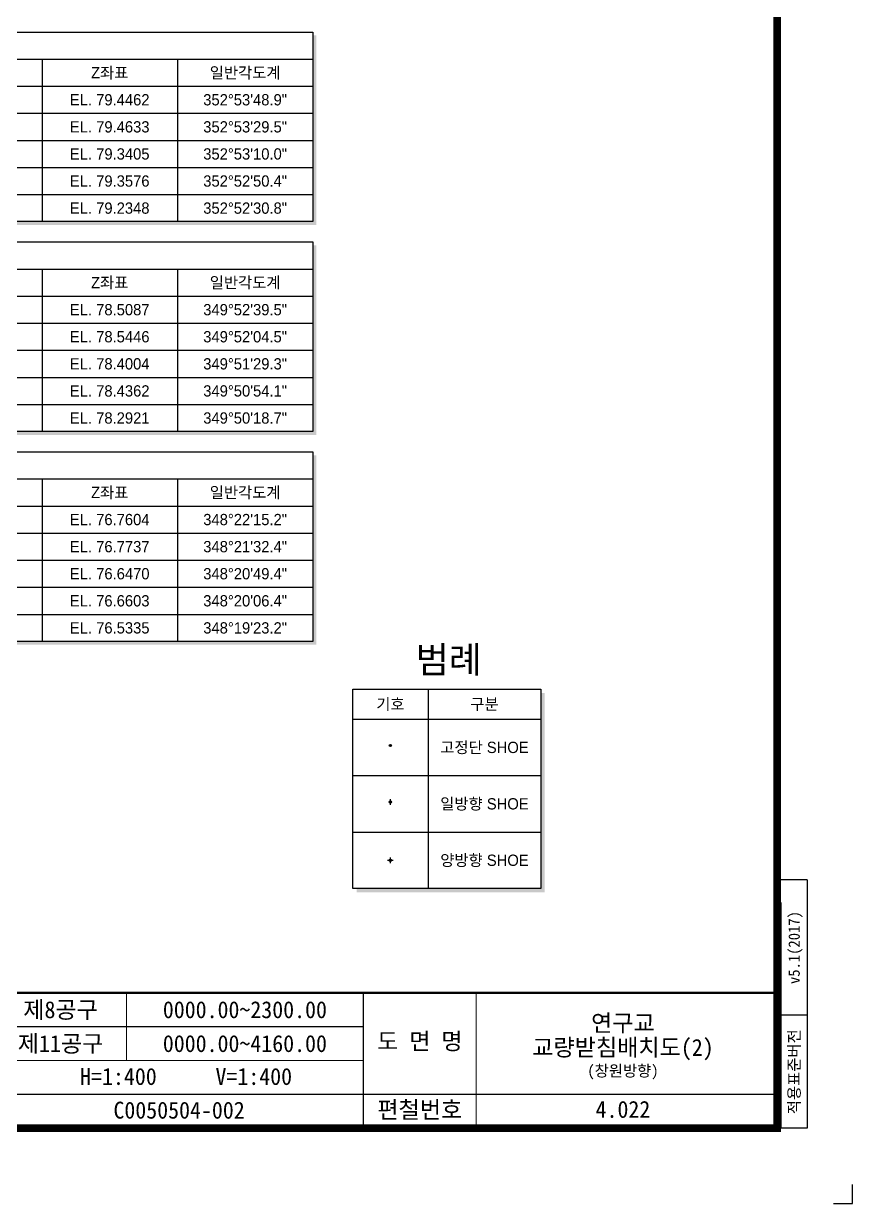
# Model space of a CAD drawing. Header units: feet. Extents: x 0 to 708085, y 0 to 237600.
# Drawn here: x 619952 to 708085, y 0 to 125461 of the extents above; entities that cross this region are included whole.
import ezdxf
from ezdxf.enums import TextEntityAlignment as Align

# ---------------------------------------------------------------- set-up
doc = ezdxf.new("R2010")
doc.units = ezdxf.units.FT
doc.header["$LTSCALE"] = 2200
doc.header["$MEASUREMENT"] = 0
for name, color, linetype in [('CS-CONC-LEAN', 3, 'CONTINUOUS'), ('CS-TABL-LIN1', 4, 'CONTINUOUS'), ('CS-TABL-LIN2', 1, 'CONTINUOUS'), ('CS-TABL-TEX1', 6, 'CONTINUOUS'), ('CS-TABL-TEX2', 3, 'CONTINUOUS'), ('CX-BORD-LIN1', 4, 'CONTINUOUS'), ('CX-BORD-LIN2', 3, 'CONTINUOUS'), ('CX-BORD-TEX2', 7, 'CONTINUOUS'), ('CX-BORD-TEX3', 6, 'CONTINUOUS'), ('CX-MISC', 2, 'CONTINUOUS'), ('CZ-TEX1', 6, 'CONTINUOUS')]:
    doc.layers.add(name, color=color, linetype=linetype)
doc.styles.add('A_STANDARD', font='')
doc.styles.add('TB_TEXT', font='')
doc.styles.add('TB_WBTXT', font='')
doc.styles.add('TB_WMTXT', font='')
doc.styles.get('A_STANDARD').set_extended_font_data('Dotum')
doc.styles.get('TB_TEXT').set_extended_font_data('DotumChe')
doc.styles.get('TB_WBTXT').set_extended_font_data('Dotum')
doc.styles.get('TB_WMTXT').set_extended_font_data('DotumChe')

# ---------------------------------------------------------------- blocks, each defined once
blk = doc.blocks.new('CXBLKA1-KHCA-1')
at = {"layer": 'CX-BORD-LIN1', "const_width": 2}
blk.add_lwpolyline([(796, 0), (0, 0), (0, 554), (796, 554)], close=True, dxfattribs=at)
at = {"layer": 'CX-BORD-LIN1'}
for points, const_width in [([(796, 36), (0, 36)], 0.6), ([(686, 0), (686, 36)], 0.3)]:
    blk.add_lwpolyline(points, dxfattribs=dict(at, const_width=const_width))
at = {"layer": 'CX-BORD-LIN2'}
for p, q in [((804, 66.03), (796, 66.03)), ((804, 66.03), (804, 0)), ((797, 60), (797, 0)), ((804, 30), (796, 30)), ((804, 0), (797, 0))]:
    blk.add_line(p, q, dxfattribs=at)
at = {"layer": 'CX-BORD-LIN2', "const_width": 0.3}
for points in [[(623, 18), (623, 36)], [(716, 0), (716, 36)], [(686, 27), (558, 27)], [(686, 18), (558, 18)], [(796, 9), (558, 9)]]:
    blk.add_lwpolyline(points, dxfattribs=at)
at = {"layer": 'CX-MISC'}
blk.add_lwpolyline([(811, -20), (816, -20), (816, -15)], dxfattribs=at)
at = {"layer": 'CX-BORD-LIN1', "style": 'TB_TEXT'}
for tag, height, p in [('TR_RDAT5', 3.5, (317.5, 33)), ('TR_DGN5', 3.5, (451.12, 33)), ('TR_CHK5', 3.5, (491.12, 33)), ('TR_APP5', 3.5, (531.12, 33)), ('TR_RNUM5', 3, (285.11, 32.64)), ('TR_RDAT4', 3.5, (317.5, 27)), ('TR_DGN4', 3.5, (451.12, 27)), ('TR_CHK4', 3.5, (491.12, 27)), ('TR_APP4', 3.5, (531.12, 27)), ('TR_RNUM4', 3, (285.11, 26.64)), ('TR_RNUM3', 3, (285.11, 20.64)), ('TR_RDAT3', 3.5, (317.5, 21)), ('TR_DGN3', 3.5, (451.12, 21)), ('TR_CHK3', 3.5, (491.12, 21)), ('TR_APP3', 3.5, (531.12, 21)), ('TR_RNUM2', 3, (285.11, 14.64)), ('TR_RDAT2', 3.5, (317.5, 15)), ('TR_DGN2', 3.5, (451.12, 15)), ('TR_CHK2', 3.5, (491.12, 15)), ('TR_APP2', 3.5, (531.12, 15)), ('TR_RNUM1', 3, (285.11, 8.64)), ('TR_RDAT1', 3.5, (317.5, 9)), ('TR_DGN1', 3.5, (451.12, 9)), ('TR_CHK1', 3.5, (491.12, 9)), ('TR_APP1', 3.5, (531.12, 9))]:
    blk.add_attdef(tag, text='', height=height, dxfattribs=at).set_placement(p, align=Align.MIDDLE_CENTER)
for tag, p in [('TR_RCON5', (342.3, 33)), ('TR_RCON4', (342.3, 27)), ('TR_RCON3', (342.3, 21)), ('TR_RCON2', (342.3, 15)), ('TR_RCON1', (342.3, 9))]:
    blk.add_attdef(tag, text='', height=3.5, dxfattribs=at).set_placement(p, align=Align.MIDDLE_LEFT)
at = {"layer": 'CX-BORD-LIN2', "style": 'TB_TEXT'}
blk.add_text('적용표준버전', height=3, rotation=90, dxfattribs=at).set_placement((800.5, 15), align=Align.MIDDLE_CENTER)
blk.add_attdef('TD_VERSION', text='', height=3, rotation=90, dxfattribs=at).set_placement((800.5, 48.01), align=Align.MIDDLE_CENTER)
at = {"layer": 'CX-BORD-TEX2', "style": 'TB_WMTXT'}
for tag, height, p in [('TB_CNAME', 5, (15.34, 531.83)), ('TB_CSCOP', 4, (16.63, 523.83))]:
    blk.add_attdef(tag, text='', height=height, dxfattribs=at).set_placement(p, align=Align.BOTTOM_LEFT)
at = {"layer": 'CX-BORD-TEX2', "style": 'TB_WBTXT'}
for tag, height, p in [('TB_MTITIL', 10, (398, 533.33)), ('TB_STITL', 7, (398, 518.33))]:
    blk.add_attdef(tag, text='', height=height, dxfattribs=at).set_placement(p, align=Align.MIDDLE_CENTER)
at = {"layer": 'CX-BORD-TEX3', "style": 'TB_TEXT'}
for s, p in [('도 면 명', (701, 23.19)), ('편철번호', (701, 5))]:
    blk.add_text(s, height=4.5, dxfattribs=at).set_placement(p, align=Align.MIDDLE)
for tag, height, p in [('TD_LNDST', 4.5, (215, 31.5)), ('TD_DSECT', 4.5, (605.5, 31.5)), ('TD_DDIST', 4.5, (654.5, 31.5)), ('TD_DNAME_TOP', 4.5, (755, 27.96)), ('TD_CSECT', 4.5, (605.5, 22.5)), ('TD_CDIST', 4.5, (654.5, 22.5)), ('TD_DNAME_MAIN', 4.5, (755, 21.47)), ('TD_CCOMP', 4.5, (215, 13.59)), ('TD_HSCAL', 4.5, (620.88, 13.75)), ('TD_VSCAL', 4.5, (656.86, 13.75)), ('TD_DNAME_BOT', 3, (755, 15.25)), ('TD_FIELD', 4.5, (180, 5.13)), ('TD_CSTEP', 4.5, (250.74, 5.13)), ('TD_DWGCODE', 4.5, (637, 4.79)), ('TD_DWGNO', 4.5, (755, 5))]:
    blk.add_attdef(tag, text='', height=height, dxfattribs=at).set_placement(p, align=Align.MIDDLE_CENTER)
for tag, height, width, p in [('TD_DCOMP', 4.5, 0.95, (215, 22.59)), ('TD_CNAME', 5, 0.78, (65, 7.6))]:
    blk.add_attdef(tag, text='', height=height, dxfattribs=dict(at, width=width)).set_placement(p, align=Align.MIDDLE_CENTER)

msp = doc.modelspace()

# ---------------------------------------------------------------- linework, layer by layer
at = {"layer": 'CS-CONC-LEAN'}
for p, q in [((658959, 42392), (658959, 42992)), ((658659, 36492), (659259, 36492)), ((658959, 36192), (658959, 36792))]:
    msp.add_line(p, q, dxfattribs=at)
for centre in [(658959, 48692), (658959, 42692), (658959, 36492)]:
    msp.add_circle(centre, 120, dxfattribs=at)
at = {"layer": 'CS-TABL-LIN1'}
for points in [[(426070, 124561), (650710, 124561), (650710, 104401), (426070, 104401)], [(426070, 102241), (650710, 102241), (650710, 82081), (426070, 82081)], [(426070, 79921), (650710, 79921), (650710, 59761), (426070, 59761)], [(654959, 54692), (674959, 54692), (674959, 33492), (654959, 33492)]]:
    msp.add_lwpolyline(points, close=True, dxfattribs=at)
at = {"layer": 'CS-TABL-LIN1', "const_width": 120}
msp.add_lwpolyline([(659019, 48692, 1), (658899, 48692, 1)], format="xyb", close=True, dxfattribs=at)
at = {"layer": 'CS-TABL-LIN1'}
for points in [[(650710, 124201), (651070, 124201), (650710, 104401), (651070, 104401)], [(426430, 104401), (651070, 104401), (426430, 104041), (651070, 104041)], [(650710, 101881), (651070, 101881), (650710, 82081), (651070, 82081)], [(426430, 82081), (651070, 82081), (426430, 81721), (651070, 81721)], [(650710, 79561), (651070, 79561), (650710, 59761), (651070, 59761)], [(426430, 59761), (651070, 59761), (426430, 59401), (651070, 59401)], [(674959, 54292), (675359, 54292), (674959, 33492), (675359, 33492)], [(658959, 42992), (658929, 42902), (658959, 42992), (658989, 42902)], [(658959, 42392), (658929, 42482), (658959, 42392), (658989, 42482)], [(658659, 36492), (658749, 36462), (658659, 36492), (658749, 36522)], [(658959, 36792), (658929, 36702), (658959, 36792), (658989, 36702)], [(659259, 36492), (659169, 36462), (659259, 36492), (659169, 36522)], [(658959, 36192), (658929, 36282), (658959, 36192), (658989, 36282)], [(655359, 33492), (675359, 33492), (655359, 33092), (675359, 33092)]]:
    msp.add_solid(points, dxfattribs=at)
at = {"layer": 'CS-TABL-LIN2'}
for p, q in [((621910, 124561), (621910, 124561)), ((636310, 124561), (636310, 124561)), ((426070, 121681), (650710, 121681)), ((621910, 121681), (621910, 104401)), ((636310, 121681), (636310, 104401)), ((426070, 118801), (650710, 118801)), ((426070, 115921), (650710, 115921)), ((426070, 113041), (650710, 113041)), ((426070, 110161), (650710, 110161)), ((426070, 107281), (650710, 107281)), ((621910, 102241), (621910, 102241)), ((636310, 102241), (636310, 102241)), ((426070, 99361), (650710, 99361)), ((621910, 99361), (621910, 82081)), ((636310, 99361), (636310, 82081)), ((426070, 96481), (650710, 96481)), ((426070, 93601), (650710, 93601)), ((426070, 90721), (650710, 90721)), ((426070, 87841), (650710, 87841)), ((426070, 84961), (650710, 84961)), ((621910, 79921), (621910, 79921)), ((636310, 79921), (636310, 79921)), ((426070, 77041), (650710, 77041)), ((621910, 77041), (621910, 59761)), ((636310, 77041), (636310, 59761)), ((426070, 74161), (650710, 74161)), ((426070, 71281), (650710, 71281)), ((426070, 68401), (650710, 68401)), ((426070, 65521), (650710, 65521)), ((426070, 62641), (650710, 62641)), ((662959, 54692), (662959, 33492)), ((654959, 51492), (674959, 51492)), ((654959, 45492), (674959, 45492)), ((654959, 39492), (674959, 39492))]:
    msp.add_line(p, q, dxfattribs=at)

# ---------------------------------------------------------------- block references
at = {"layer": 'CX-MISC'}
ref = msp.add_blockref('CXBLKA1-KHCA-1', (381685, 8000), dxfattribs=dict(at, xscale=400, yscale=400, zscale=400))
ref.add_attrib('TD_DSECT', '제8공구', dxfattribs={"layer": 'CX-BORD-TEX3', "height": 1800, "style": 'TB_TEXT'}).set_placement((623885, 20600), align=Align.MIDDLE_CENTER)
ref.add_attrib('TD_DDIST', '0000.00~2300.00', dxfattribs={"layer": 'CX-BORD-TEX3', "height": 1800, "style": 'TB_TEXT'}).set_placement((643485, 20600), align=Align.MIDDLE_CENTER)
ref.add_attrib('TD_CSECT', '제11공구', dxfattribs={"layer": 'CX-BORD-TEX3', "height": 1800, "style": 'TB_TEXT'}).set_placement((623885, 17000), align=Align.MIDDLE_CENTER)
ref.add_attrib('TD_CDIST', '0000.00~4160.00', dxfattribs={"layer": 'CX-BORD-TEX3', "height": 1800, "style": 'TB_TEXT'}).set_placement((643485, 17000), align=Align.MIDDLE_CENTER)
ref.add_attrib('TD_DNAME_MAIN', '교량받침배치도(2)', dxfattribs={"layer": 'CX-BORD-TEX3', "height": 1800, "style": 'TB_TEXT'}).set_placement((683685, 16589), align=Align.MIDDLE_CENTER)
ref.add_attrib('TD_DNAME_TOP', '연구교', dxfattribs={"layer": 'CX-BORD-TEX3', "height": 1800, "style": 'TB_TEXT'}).set_placement((683685, 19183), align=Align.MIDDLE_CENTER)
ref.add_attrib('TD_DNAME_BOT', '(창원방향)', dxfattribs={"layer": 'CX-BORD-TEX3', "height": 1200, "style": 'TB_TEXT'}).set_placement((683685, 14100), align=Align.MIDDLE_CENTER)
ref.add_attrib('TD_HSCAL', 'H=1:400', dxfattribs={"layer": 'CX-BORD-TEX3', "height": 1800, "style": 'TB_TEXT'}).set_placement((630039, 13499), align=Align.MIDDLE_CENTER)
ref.add_attrib('TD_VSCAL', 'V=1:400', dxfattribs={"layer": 'CX-BORD-TEX3', "height": 1800, "style": 'TB_TEXT'}).set_placement((644430, 13499), align=Align.MIDDLE_CENTER)
ref.add_attrib('TD_DWGCODE', 'C0050504-002', dxfattribs={"layer": 'CX-BORD-TEX3', "height": 1800, "style": 'TB_TEXT'}).set_placement((636485, 9916), align=Align.MIDDLE_CENTER)
ref.add_attrib('TD_DWGNO', '4.022', dxfattribs={"layer": 'CX-BORD-TEX3', "height": 1800, "style": 'TB_TEXT'}).set_placement((683685, 10001), align=Align.MIDDLE_CENTER)
ref.add_attrib('TD_VERSION', 'v5.1(2017)', dxfattribs={"layer": 'CX-BORD-LIN2', "height": 1200, "rotation": 90, "style": 'TB_TEXT'}).set_placement((701885, 27206), align=Align.MIDDLE_CENTER)

# ---------------------------------------------------------------- texts
at = {"layer": 'CS-TABL-TEX1', "style": 'A_STANDARD'}
for s, p in [('Z좌표', (629110, 120241)), ('일반각도계', (643510, 120241)), ('Z좌표', (629110, 97921)), ('일반각도계', (643510, 97921)), ('Z좌표', (629110, 75601)), ('일반각도계', (643510, 75601))]:
    msp.add_text(s, height=1200, dxfattribs=at).set_placement(p, align=Align.MIDDLE_CENTER)
for s, p in [('기호', (658959, 52492)), ('구분', (668959, 52492))]:
    msp.add_text(s, height=1200, dxfattribs=at).set_placement(p, align=Align.CENTER)
at = {"layer": 'CS-TABL-TEX2', "style": 'A_STANDARD'}
for s, p in [('EL. 79.4462', (629110, 117361)), ('352°53\'48.9"', (643510, 117361)), ('EL. 79.4633', (629110, 114481)), ('352°53\'29.5"', (643510, 114481)), ('EL. 79.3405', (629110, 111601)), ('352°53\'10.0"', (643510, 111601)), ('EL. 79.3576', (629110, 108721)), ('352°52\'50.4"', (643510, 108721)), ('EL. 79.2348', (629110, 105841)), ('352°52\'30.8"', (643510, 105841)), ('EL. 78.5087', (629110, 95041)), ('349°52\'39.5"', (643510, 95041)), ('EL. 78.5446', (629110, 92161)), ('349°52\'04.5"', (643510, 92161)), ('EL. 78.4004', (629110, 89281)), ('349°51\'29.3"', (643510, 89281)), ('EL. 78.4362', (629110, 86401)), ('349°50\'54.1"', (643510, 86401)), ('EL. 78.2921', (629110, 83521)), ('349°50\'18.7"', (643510, 83521)), ('EL. 76.7604', (629110, 72721)), ('348°22\'15.2"', (643510, 72721)), ('EL. 76.7737', (629110, 69841)), ('348°21\'32.4"', (643510, 69841)), ('EL. 76.6470', (629110, 66961)), ('348°20\'49.4"', (643510, 66961)), ('EL. 76.6603', (629110, 64081)), ('348°20\'06.4"', (643510, 64081)), ('EL. 76.5335', (629110, 61201)), ('348°19\'23.2"', (643510, 61201))]:
    msp.add_text(s, height=1200, dxfattribs=at).set_placement(p, align=Align.MIDDLE_CENTER)
for s, p in [('고정단 SHOE', (668959, 47892)), ('일방향 SHOE', (668959, 41892)), ('양방향 SHOE', (668959, 35892))]:
    msp.add_text(s, height=1200, dxfattribs=at).set_placement(p, align=Align.CENTER)
at = {"layer": 'CZ-TEX1', "style": 'A_STANDARD'}
msp.add_text('범례', height=2800, dxfattribs=at).set_placement((665159, 56424), align=Align.CENTER)

doc.saveas('drawing.dxf')
